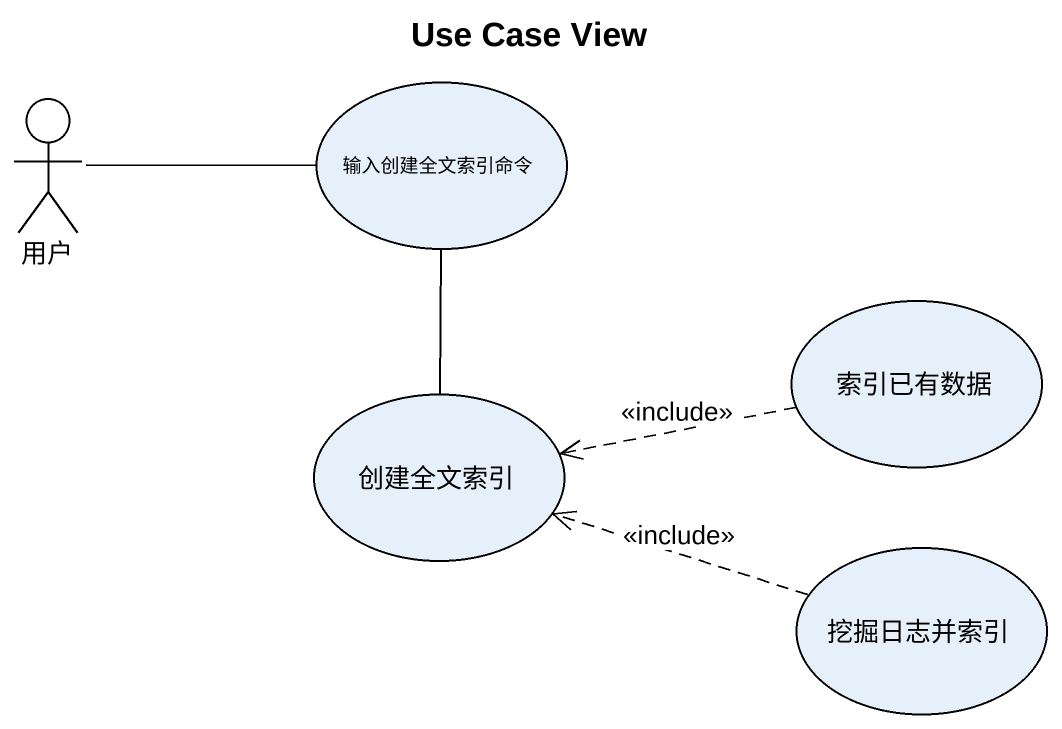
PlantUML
@startuml
title Use Case View
actor 用户
usecase 输入创建全文索引命令
usecase 索引已有数据
usecase 创建全文索引
usecase 挖掘日志并索引
用户 -right- 输入创建全文索引命令
输入创建全文索引命令 -- 创建全文索引
索引已有数据 .left.> 创建全文索引 : <<include>>
挖掘日志并索引 .left.> 创建全文索引 : <<include>>
@enduml
